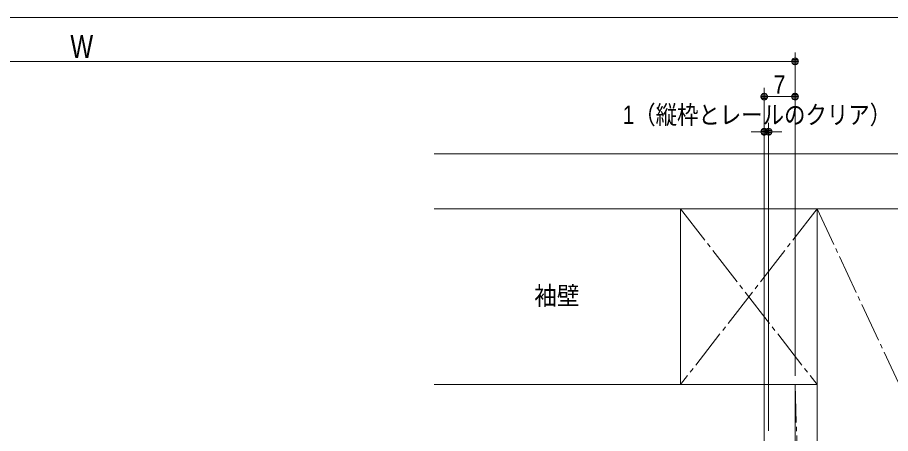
# Model space of a CAD drawing. Units: millimetres, scale not verified. Extents: x -606 to 606, y -304 to 304.
# Drawn here: x -193.4 to 4.9, y 182.4 to 277 of the extents above; entities that cross this region are included whole.
import ezdxf
from ezdxf.enums import TextEntityAlignment as Align

# ---------------------------------------------------------------- set-up
doc = ezdxf.new("R2010")
doc.units = ezdxf.units.MM
doc.header["$LTSCALE"] = 2
doc.linetypes.add('CHAIN2', pattern=[12, 9, -1, 1, -1])
for name, color, linetype, lineweight in [('0-0_1図面枠', 7, 'Continuous', 9), ('0-1_3一般', 7, 'Continuous', 9), ('0-2_2寸法-1', 7, 'Continuous', 9), ('0-3_0', 7, 'Continuous', 9), ('0-4_2寸法-3', 7, 'Continuous', 9), ('0-5_2寸法-2', 7, 'Continuous', 9)]:
    doc.layers.add(name, color=color, linetype=linetype, lineweight=lineweight)
doc.styles.add('ＭＳ ゴシック', font='')
doc.styles.add('ＭＳ Ｐゴシック', font='')
doc.styles.get('ＭＳ ゴシック').set_extended_font_data('MS Gothic')
doc.styles.get('ＭＳ Ｐゴシック').set_extended_font_data('MS PGothic')

# ---------------------------------------------------------------- blocks, each defined once
blk = doc.blocks.new('グループ-2')
at = {"layer": '0-0_1図面枠'}
blk.add_lwpolyline([(-800, 554), (800, 554), (800, -554), (-800, -554)], close=True, dxfattribs=at)
blk = doc.blocks.new('図面枠')
at = {"layer": '0-0_1図面枠'}
blk.add_blockref('グループ-2', (0, 0), dxfattribs=at)
blk = doc.blocks.new('グループ-5')
at = {"layer": '0-1_3一般'}
for p, q in [((160, 492), (601.241, 492)), ((601.241, 467), (160, 467)), ((160, 387), (324, 387)), ((324, 387), (324, 82)), ((334, 387), (324, 387)), ((324, 387), (324, 362)), ((334, 82), (334, 387))]:
    blk.add_line(p, q, dxfattribs=at)
at = {"layer": '0-1_3一般', "linetype": 'CHAIN2'}
for p, q in [((334, 467), (272, 387)), ((272, 467), (334, 387)), ((334, 467), (514, 82)), ((334, 82), (324, 387))]:
    blk.add_line(p, q, dxfattribs=at)
at = {"layer": '0-1_3一般'}
blk.add_lwpolyline([(334, 467), (272, 467), (272, 387), (334, 387)], close=True, dxfattribs=at)
for points in [[(514, 82), (514, 467), (334, 467), (334, 387)], [(334, 387), (334, 82), (334.02, 82)]]:
    blk.add_lwpolyline(points, dxfattribs=at)
blk = doc.blocks.new('_Dot')
at = {"layer": '0-3_0'}
for p, q in [((-1, 0), (-2, 0)), ((0.978, 0.2), (-0.978, 0.2)), ((0.799, 0.6), (-0.799, 0.6)), ((0.916, -0.398), (-0.916, -0.398)), ((0.6, -0.798), (-0.6, -0.798))]:
    blk.add_line(p, q, dxfattribs=at)
for points in [[(1, 0), (0.992, 0.125), (0.969, 0.249), (0.93, 0.368), (0.876, 0.482), (0.809, 0.588), (0.729, 0.685), (0.637, 0.771), (0.536, 0.844), (0.426, 0.905), (0.309, 0.951), (0.187, 0.982), (0.063, 0.998), (-0.063, 0.998), (-0.187, 0.982), (-0.309, 0.951), (-0.426, 0.905), (-0.536, 0.844), (-0.637, 0.771), (-0.729, 0.685), (-0.809, 0.588), (-0.876, 0.482), (-0.93, 0.368), (-0.969, 0.249), (-0.992, 0.125), (-1, 0), (0, 0)], [(-1, 0), (-0.992, -0.125), (-0.969, -0.249), (-0.93, -0.368), (-0.876, -0.482), (-0.809, -0.588), (-0.729, -0.685), (-0.637, -0.771), (-0.536, -0.844), (-0.426, -0.905), (-0.309, -0.951), (-0.187, -0.982), (-0.063, -0.998), (0.063, -0.998), (0.187, -0.982), (0.309, -0.951), (0.426, -0.905), (0.536, -0.844), (0.637, -0.771), (0.729, -0.685), (0.809, -0.588), (0.876, -0.482), (0.93, -0.368), (0.969, -0.249), (0.992, -0.125), (1, 0), (0, 0)]]:
    blk.add_lwpolyline(points, close=True, dxfattribs=at)

msp = doc.modelspace()

# ---------------------------------------------------------------- linework, layer by layer
at = {"layer": '0-2_2寸法-1'}
for p, q in [((-16.75, 261), (-16.75, 269)), ((-18.251, 267), (-339.249, 267)), ((-23.75, 253), (-23.75, 261)), ((-16.75, 195.5), (-16.75, 261)), ((-18.251, 259), (-22.249, 259))]:
    msp.add_line(p, q, dxfattribs=at)
at = {"layer": '0-5_2寸法-2'}
for p, q in [((-23.75, 90.7), (-23.75, 253)), ((-22.75, 183), (-22.75, 253)), ((-25.251, 251), (-26.751, 251)), ((-22.75, 251), (-23.75, 251)), ((-21.249, 251), (-19.749, 251))]:
    msp.add_line(p, q, dxfattribs=at)

# ---------------------------------------------------------------- block references
at = {"layer": '0-0_1図面枠', "xscale": 0.5, "yscale": 0.5}
msp.add_blockref('図面枠', (-178.75, 0), dxfattribs=at)
at = {"layer": '0-1_3一般', "xscale": 0.5, "yscale": 0.5}
msp.add_blockref('グループ-5', (-178.75, 0), dxfattribs=at)
at = {"layer": '0-2_2寸法-1', "xscale": 0.7503418, "yscale": 0.7503418}
for p in [(-16.75, 267), (-16.75, 259)]:
    msp.add_blockref('_Dot', p, dxfattribs=at)
at = {"layer": '0-2_2寸法-1', "xscale": 0.7503418, "yscale": 0.7503418, "rotation": 180}
msp.add_blockref('_Dot', (-23.75, 259), dxfattribs=at)
at = {"layer": '0-5_2寸法-2', "xscale": 0.7503418, "yscale": 0.7503418}
msp.add_blockref('_Dot', (-23.75, 251), dxfattribs=at)
at = {"layer": '0-5_2寸法-2', "xscale": 0.7503418, "yscale": 0.7503418, "rotation": 180}
msp.add_blockref('_Dot', (-22.75, 251), dxfattribs=at)

# ---------------------------------------------------------------- texts
at = {"layer": '0-2_2寸法-1', "style": 'ＭＳ Ｐゴシック'}
for s, height, width, p in [('W', 5.241, 0.8, (-181.357, 266.192)), ('7', 4.194, 0.9, (-21.667, 258.394))]:
    msp.add_text(s, height=height, dxfattribs=dict(at, width=width)).set_placement(p, align=Align.BOTTOM_LEFT)
at = {"layer": '0-4_2寸法-3', "style": 'ＭＳ ゴシック', "width": 0.9}
msp.add_text('袖壁', height=4.179, dxfattribs=at).set_placement((-75.98, 210.386), align=Align.BOTTOM_LEFT)
at = {"layer": '0-5_2寸法-2', "style": 'ＭＳ Ｐゴシック', "width": 0.85}
msp.add_text('1（縦枠とレールのクリア）', height=4.194, dxfattribs=at).set_placement((-55.874, 251.508), align=Align.BOTTOM_LEFT)

doc.saveas('drawing.dxf')
